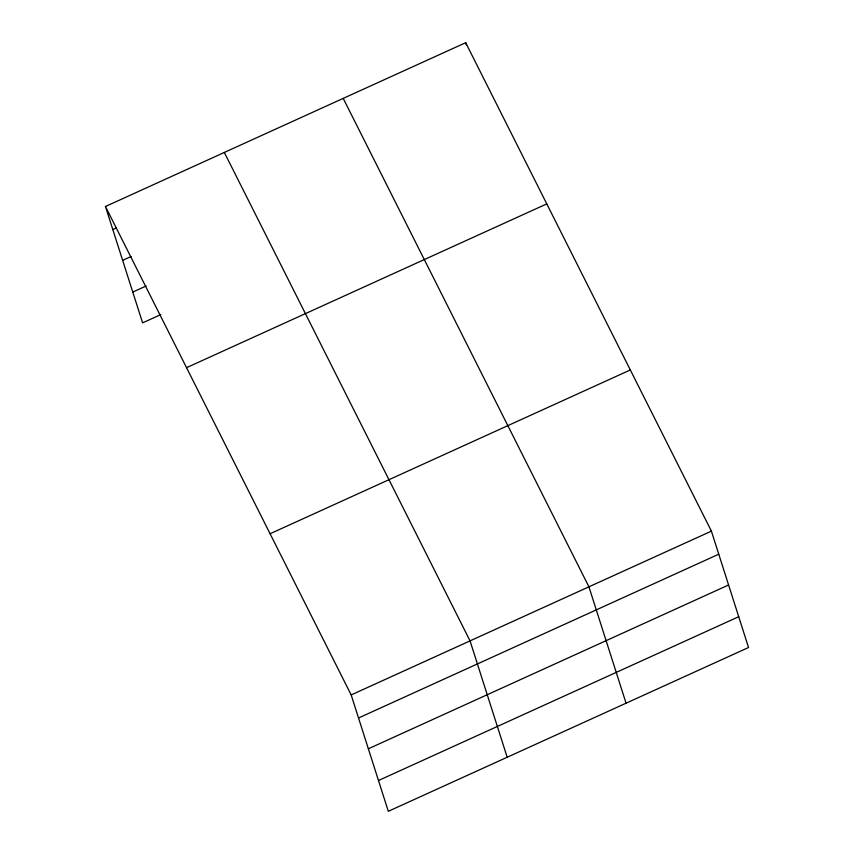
<?xml version="1.0" encoding="UTF-8"?>
<svg xmlns="http://www.w3.org/2000/svg" width="854" height="854" viewBox="0 0 854 854"><rect width="100%" height="100%" fill="white"/><g stroke="black" fill="none" stroke-linecap="round" stroke-linejoin="round"><path stroke-width="1.28" d="M105.458 206.497L465.686 42.7L711.403 531.135L748.542 647.503L388.314 811.3L351.175 694.932L105.458 206.497L142.597 322.865L160.787 314.592M112.813 229.566L116.454 227.911M122.645 260.353L131.132 256.488M132.765 292.079L146.109 286.005M186.546 367.679L546.774 203.882M270.088 533.75L630.316 369.953M351.175 694.932L711.403 531.135M358.541 717.99L718.769 554.193M368.362 748.787L728.59 584.979M378.493 780.513L738.721 616.705M343.212 98.391L588.929 586.826L626.067 703.194M224.335 152.45L470.052 640.884L507.191 757.242M465.686 42.7L466.455 45.123"/></g></svg>
